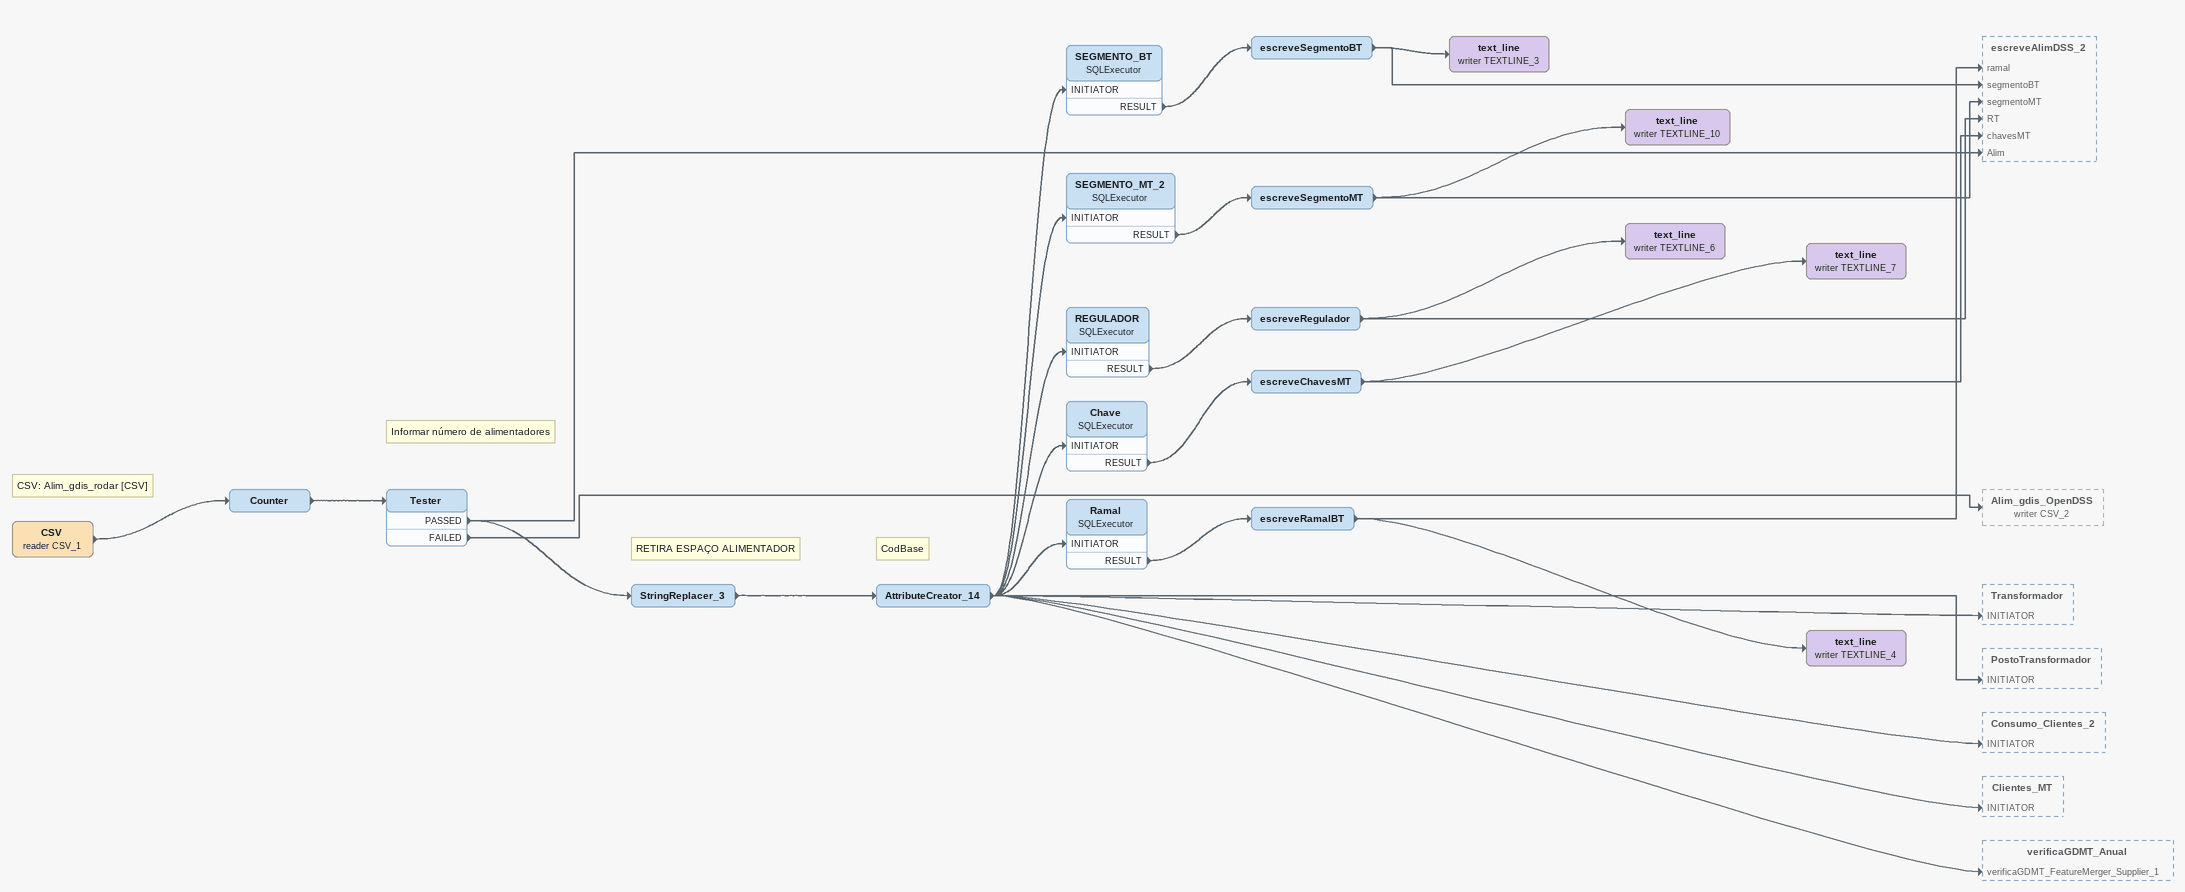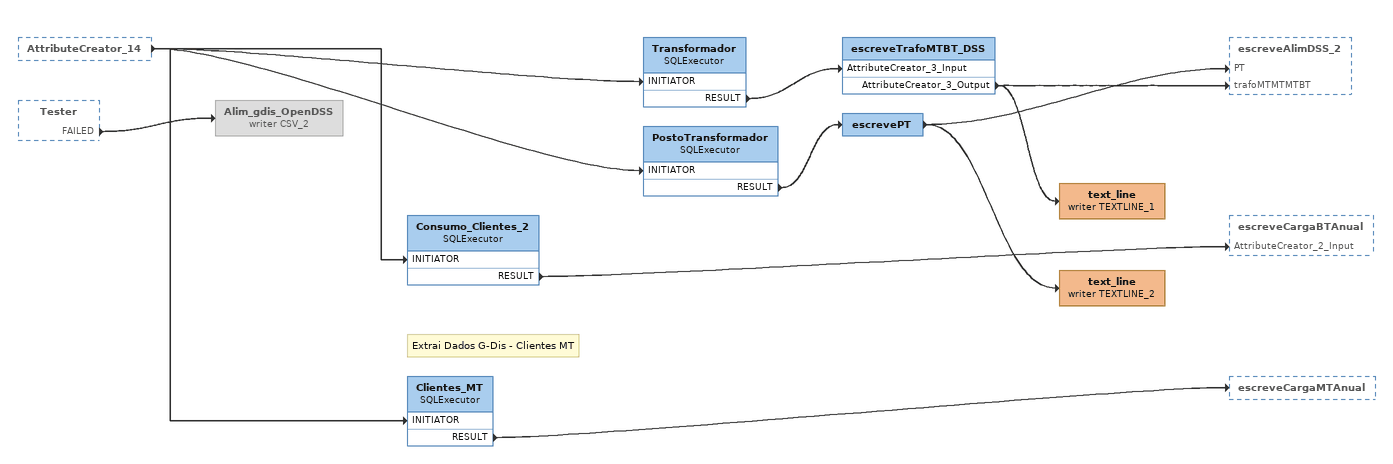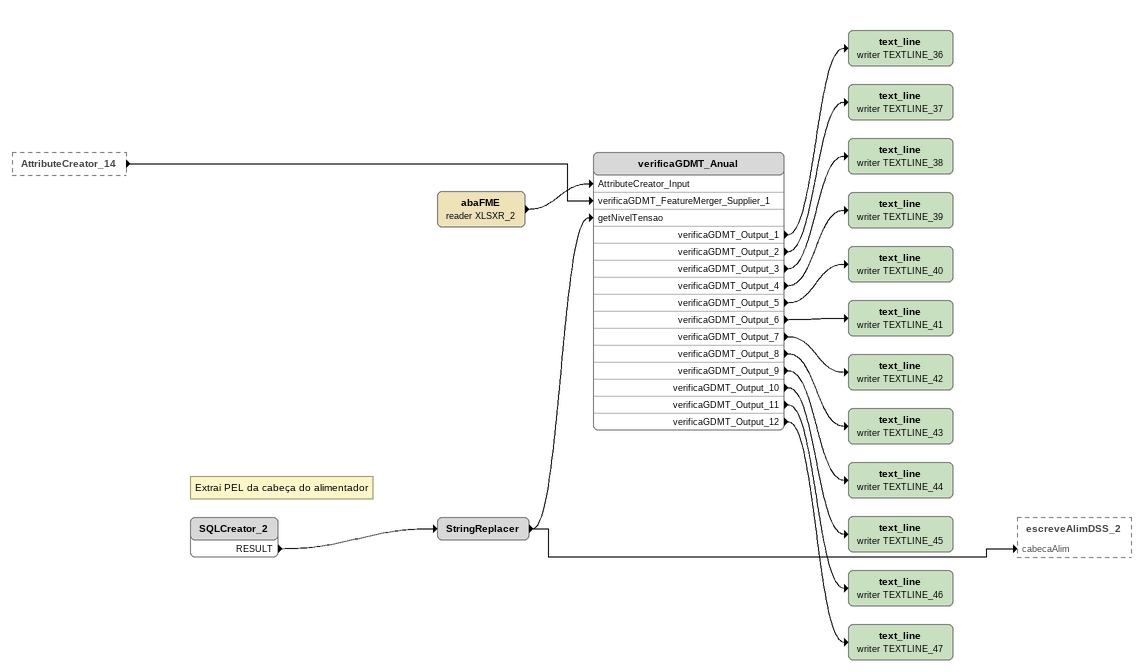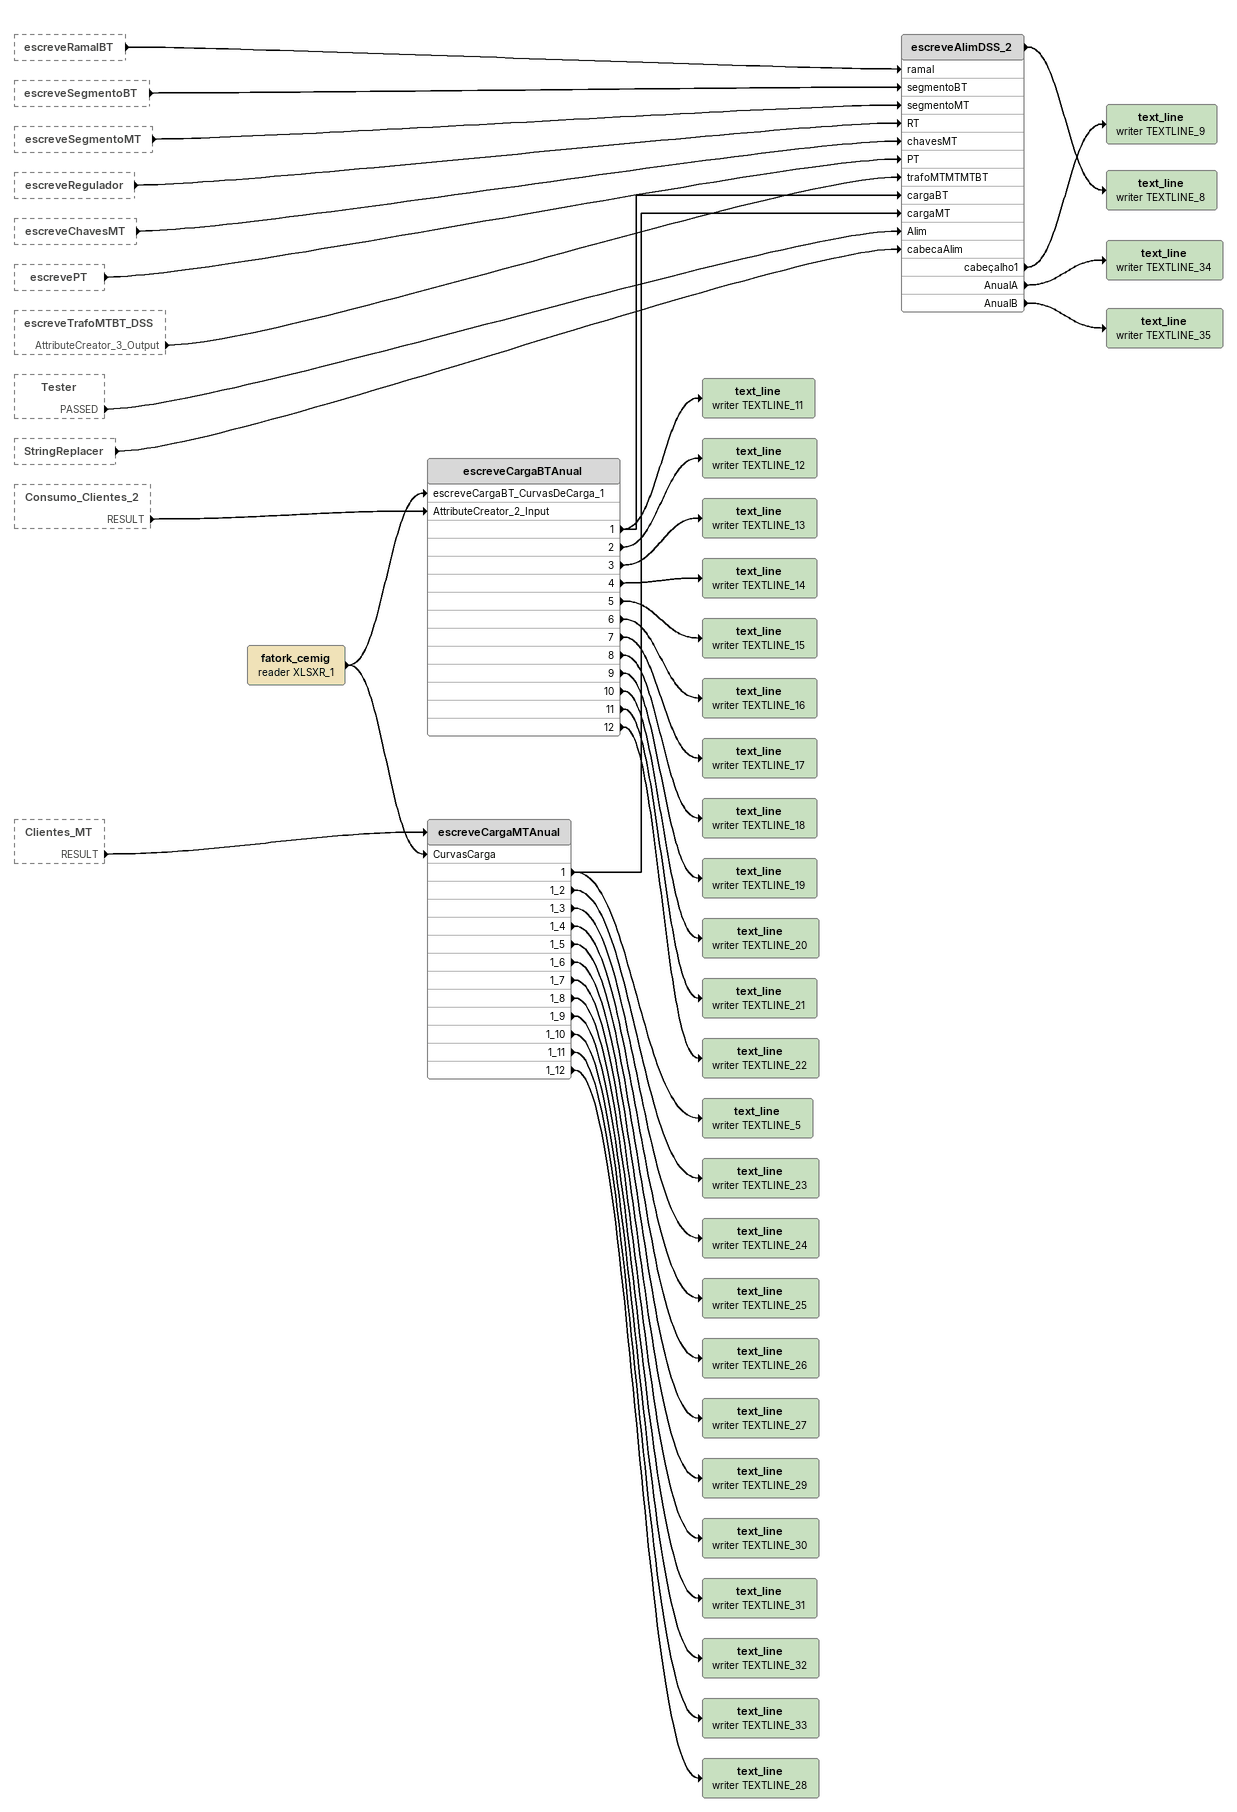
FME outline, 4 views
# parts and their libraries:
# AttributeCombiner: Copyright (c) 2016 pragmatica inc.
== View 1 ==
Note: CSV: Alim_gdis_rodar [CSV]
CSV (reader CSV_1)
    -> Counter
Counter
    -> Tester
Note: Informar número de alimentadores
Tester
    PASSED -> StringReplacer_3
    PASSED -> escreveAlimDSS_2 [Alim]
    FAILED -> Alim_gdis_OpenDSS (writer CSV_2)
Note: RETIRA ESPAÇO ALIMENTADOR
StringReplacer_3
    -> AttributeCreator_14
Note: CodBase
AttributeCreator_14
    -> SEGMENTO_BT [INITIATOR]
    -> SEGMENTO_MT_2 [INITIATOR]
    -> REGULADOR [INITIATOR]
    -> Chave [INITIATOR]
    -> Ramal [INITIATOR]
    -> Transformador [INITIATOR]
    -> PostoTransformador [INITIATOR]
    -> Consumo_Clientes_2 [INITIATOR]
    -> Clientes_MT [INITIATOR]
    -> verificaGDMT_Anual [verificaGDMT_FeatureMerger_Supplier_1]
SEGMENTO_BT: SQLExecutor
    RESULT -> escreveSegmentoBT
escreveSegmentoBT
    -> text_line (writer TEXTLINE_3)
    -> escreveAlimDSS_2 [segmentoBT]
text_line (writer TEXTLINE_3)
SEGMENTO_MT_2: SQLExecutor
    RESULT -> escreveSegmentoMT
escreveSegmentoMT
    -> escreveAlimDSS_2 [segmentoMT]
    -> text_line (writer TEXTLINE_10)
text_line (writer TEXTLINE_10)
REGULADOR: SQLExecutor
    RESULT -> escreveRegulador
escreveRegulador
    -> text_line (writer TEXTLINE_6)
    -> escreveAlimDSS_2 [RT]
text_line (writer TEXTLINE_6)
Chave: SQLExecutor
    RESULT -> escreveChavesMT
escreveChavesMT
    -> text_line (writer TEXTLINE_7)
    -> escreveAlimDSS_2 [chavesMT]
text_line (writer TEXTLINE_7)
Ramal: SQLExecutor
    RESULT -> escreveRamalBT
escreveRamalBT
    -> text_line (writer TEXTLINE_4)
    -> escreveAlimDSS_2 [ramal]
text_line (writer TEXTLINE_4)

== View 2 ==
AttributeCreator_14 [outside]
    -> Transformador [INITIATOR]
    -> PostoTransformador [INITIATOR]
    -> Consumo_Clientes_2 [INITIATOR]
    -> Clientes_MT [INITIATOR]
Tester [outside]
    FAILED -> Alim_gdis_OpenDSS (writer CSV_2)
Transformador: SQLExecutor
    RESULT -> escreveTrafoMTBT_DSS [AttributeCreator_3_Input]
escreveTrafoMTBT_DSS
    AttributeCreator_3_Output -> text_line (writer TEXTLINE_1)
    AttributeCreator_3_Output -> escreveAlimDSS_2 [trafoMTMTMTBT]
text_line (writer TEXTLINE_1)
PostoTransformador: SQLExecutor
    RESULT -> escrevePT
escrevePT
    -> escreveAlimDSS_2 [PT]
    -> text_line (writer TEXTLINE_2)
text_line (writer TEXTLINE_2)
Consumo_Clientes_2: SQLExecutor
    RESULT -> escreveCargaBTAnual [AttributeCreator_2_Input]
Note: Extrai Dados G-Dis - Clientes MT
Clientes_MT: SQLExecutor
    RESULT -> escreveCargaMTAnual
Alim_gdis_OpenDSS (writer CSV_2) [off]

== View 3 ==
AttributeCreator_14 [outside]
    -> verificaGDMT_Anual [verificaGDMT_FeatureMerger_Supplier_1]
Note: Extrai PEL da cabeça do alimentador
SQLCreator_2
    RESULT -> StringReplacer
StringReplacer
    -> escreveAlimDSS_2 [cabecaAlim]
    -> verificaGDMT_Anual [getNivelTensao]
abaFME (reader XLSXR_2)
    -> verificaGDMT_Anual [AttributeCreator_Input]
verificaGDMT_Anual
    verificaGDMT_Output_1 -> text_line (writer TEXTLINE_36)
    verificaGDMT_Output_2 -> text_line (writer TEXTLINE_37)
    verificaGDMT_Output_3 -> text_line (writer TEXTLINE_38)
    verificaGDMT_Output_4 -> text_line (writer TEXTLINE_39)
    verificaGDMT_Output_5 -> text_line (writer TEXTLINE_40)
    verificaGDMT_Output_6 -> text_line (writer TEXTLINE_41)
    verificaGDMT_Output_7 -> text_line (writer TEXTLINE_42)
    verificaGDMT_Output_8 -> text_line (writer TEXTLINE_43)
    verificaGDMT_Output_9 -> text_line (writer TEXTLINE_44)
    verificaGDMT_Output_10 -> text_line (writer TEXTLINE_45)
    verificaGDMT_Output_11 -> text_line (writer TEXTLINE_46)
    verificaGDMT_Output_12 -> text_line (writer TEXTLINE_47)
text_line (writer TEXTLINE_36)
text_line (writer TEXTLINE_37)
text_line (writer TEXTLINE_38)
text_line (writer TEXTLINE_39)
text_line (writer TEXTLINE_40)
text_line (writer TEXTLINE_41)
text_line (writer TEXTLINE_42)
text_line (writer TEXTLINE_43)
text_line (writer TEXTLINE_44)
text_line (writer TEXTLINE_45)
text_line (writer TEXTLINE_46)
text_line (writer TEXTLINE_47)

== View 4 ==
escreveRamalBT [outside]
    -> escreveAlimDSS_2 [ramal]
escreveSegmentoBT [outside]
    -> escreveAlimDSS_2 [segmentoBT]
escreveSegmentoMT [outside]
    -> escreveAlimDSS_2 [segmentoMT]
escreveRegulador [outside]
    -> escreveAlimDSS_2 [RT]
escreveChavesMT [outside]
    -> escreveAlimDSS_2 [chavesMT]
escrevePT [outside]
    -> escreveAlimDSS_2 [PT]
escreveTrafoMTBT_DSS [outside]
    AttributeCreator_3_Output -> escreveAlimDSS_2 [trafoMTMTMTBT]
Tester [outside]
    PASSED -> escreveAlimDSS_2 [Alim]
StringReplacer [outside]
    -> escreveAlimDSS_2 [cabecaAlim]
Consumo_Clientes_2 [outside]
    RESULT -> escreveCargaBTAnual [AttributeCreator_2_Input]
Clientes_MT [outside]
    RESULT -> escreveCargaMTAnual
fatork_cemig (reader XLSXR_1)
    -> escreveCargaBTAnual [escreveCargaBT_CurvasDeCarga_1]
    -> escreveCargaMTAnual [CurvasCarga]
escreveCargaBTAnual
    1 -> text_line (writer TEXTLINE_11)
    1 -> escreveAlimDSS_2 [cargaBT]
    2 -> text_line (writer TEXTLINE_12)
    3 -> text_line (writer TEXTLINE_13)
    4 -> text_line (writer TEXTLINE_14)
    5 -> text_line (writer TEXTLINE_15)
    6 -> text_line (writer TEXTLINE_16)
    7 -> text_line (writer TEXTLINE_17)
    8 -> text_line (writer TEXTLINE_18)
    9 -> text_line (writer TEXTLINE_19)
    10 -> text_line (writer TEXTLINE_20)
    11 -> text_line (writer TEXTLINE_21)
    12 -> text_line (writer TEXTLINE_22)
text_line (writer TEXTLINE_11)
text_line (writer TEXTLINE_12)
text_line (writer TEXTLINE_13)
text_line (writer TEXTLINE_14)
text_line (writer TEXTLINE_15)
text_line (writer TEXTLINE_16)
text_line (writer TEXTLINE_17)
text_line (writer TEXTLINE_18)
text_line (writer TEXTLINE_19)
text_line (writer TEXTLINE_20)
text_line (writer TEXTLINE_21)
text_line (writer TEXTLINE_22)
escreveCargaMTAnual
    1 -> text_line (writer TEXTLINE_5)
    1 -> escreveAlimDSS_2 [cargaMT]
    1_2 -> text_line (writer TEXTLINE_23)
    1_3 -> text_line (writer TEXTLINE_24)
    1_4 -> text_line (writer TEXTLINE_25)
    1_5 -> text_line (writer TEXTLINE_26)
    1_6 -> text_line (writer TEXTLINE_27)
    1_7 -> text_line (writer TEXTLINE_29)
    1_8 -> text_line (writer TEXTLINE_30)
    1_9 -> text_line (writer TEXTLINE_31)
    1_10 -> text_line (writer TEXTLINE_32)
    1_11 -> text_line (writer TEXTLINE_33)
    1_12 -> text_line (writer TEXTLINE_28)
escreveAlimDSS_2
    cabeçalho1 -> text_line (writer TEXTLINE_9)
    -> text_line (writer TEXTLINE_8)
    AnualA -> text_line (writer TEXTLINE_34)
    AnualB -> text_line (writer TEXTLINE_35)
text_line (writer TEXTLINE_9)
text_line (writer TEXTLINE_8)
text_line (writer TEXTLINE_34)
text_line (writer TEXTLINE_35)
text_line (writer TEXTLINE_5)
text_line (writer TEXTLINE_23)
text_line (writer TEXTLINE_24)
text_line (writer TEXTLINE_25)
text_line (writer TEXTLINE_26)
text_line (writer TEXTLINE_27)
text_line (writer TEXTLINE_29)
text_line (writer TEXTLINE_30)
text_line (writer TEXTLINE_31)
text_line (writer TEXTLINE_32)
text_line (writer TEXTLINE_33)
text_line (writer TEXTLINE_28)
